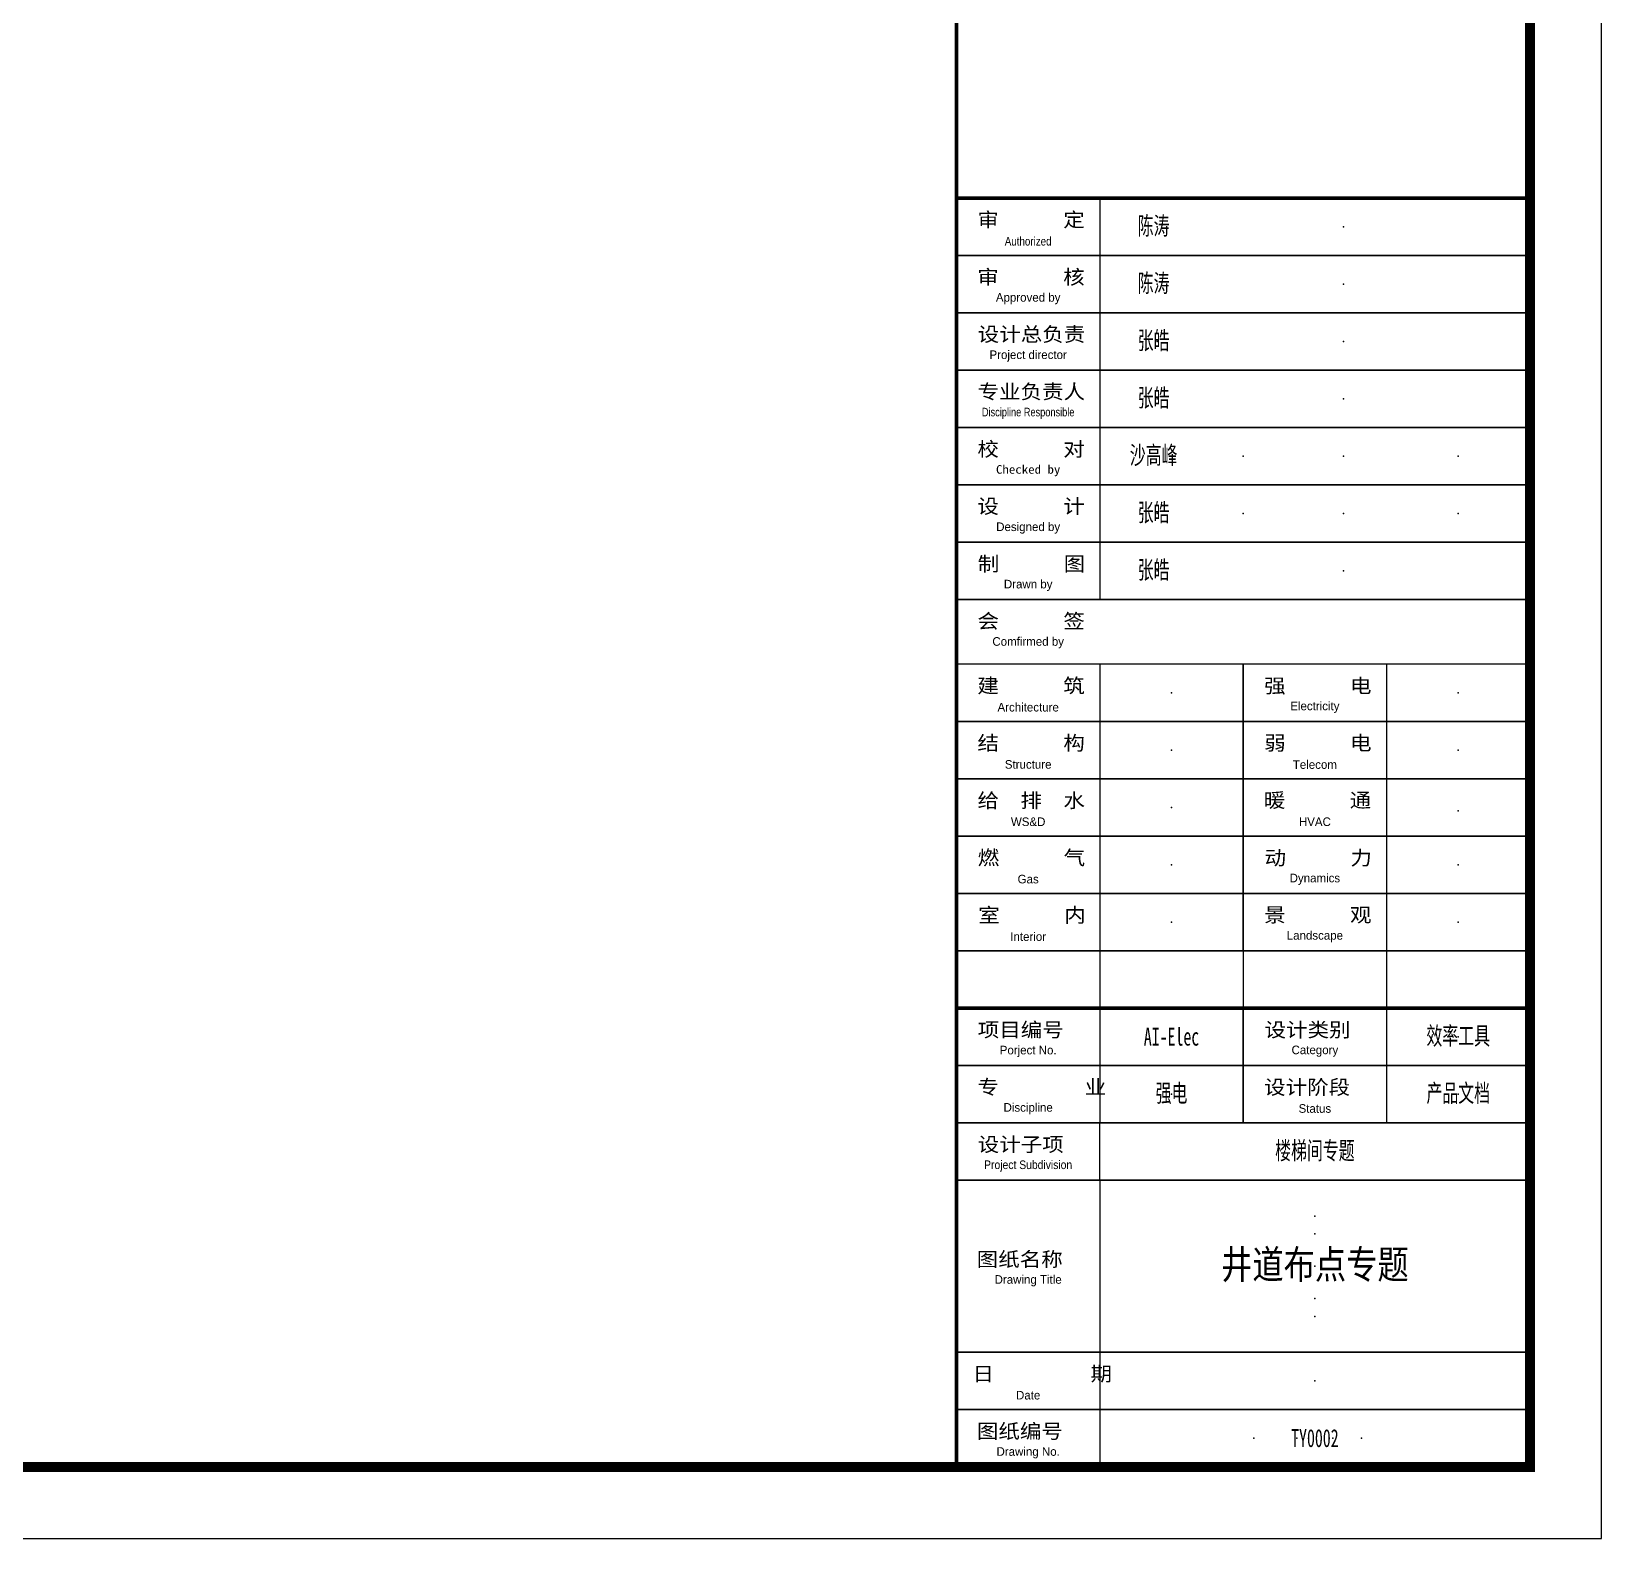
# Model space of a CAD drawing. Header units: millimetres. Extents: x -714894 to -19295, y 3400 to 234118.
# Drawn here: x -222653 to -200747, y 82898 to 103923 of the extents above; entities that cross this region are included whole.
import ezdxf
from ezdxf.enums import TextEntityAlignment as Align

# ---------------------------------------------------------------- set-up
doc = ezdxf.new("R2010")
doc.units = ezdxf.units.MM
doc.header["$LTSCALE"] = 500
doc.layers.add('C-SHET-SHET', color=144, linetype='Continuous')
doc.styles.add('STYLEP4', font='GOTHIC.TTF')
doc.styles.add('TH-STYLE1', font='Stfangso_0.ttf', dxfattribs={"width": 0.65})
doc.styles.add('TH-STYLE2', font='', dxfattribs={"width": 0.8})
doc.styles.add('TuKuang', font='Stfangso_0.ttf', dxfattribs={"width": 1.1})
doc.styles.get('TH-STYLE2').set_extended_font_data('STXihei')

# ---------------------------------------------------------------- blocks, each defined once
blk = doc.blocks.new('SH_THAPE_A0L')
for p, q in [((1119, 187), (1119, 179)), ((1119, 179), (1119, 171)), ((1119, 171), (1119, 163)), ((1119, 163), (1119, 155)), ((1119, 155), (1119, 147)), ((1119, 147), (1119, 139)), ((1119, 139), (1119, 131)), ((1119, 122), (1119, 114)), ((1159, 122), (1159, 114)), ((1119, 114), (1119, 106)), ((1159, 114), (1159, 106)), ((1119, 106), (1119, 98)), ((1159, 106), (1159, 98)), ((1119, 98), (1119, 90)), ((1159, 98), (1159, 90)), ((1119, 90), (1119, 74)), ((1159, 90), (1159, 82)), ((1139, 82), (1139, 74)), ((1159, 82), (1159, 74)), ((1119, 74), (1119, 66)), ((1159, 74), (1159, 66)), ((1119, 66), (1119, 58)), ((1159, 66), (1159, 58)), ((1119, 50), (1119, 58)), ((1119, 50), (1119, 26)), ((1119, 26), (1119, 18)), ((1119, 18), (1119, 10))]:
    blk.add_line(p, q)
for points in [[(0, 0), (1189, 0), (1189, 841), (0, 841)], [(1099, 187), (1099, 179), (1179, 179), (1179, 187)], [(1179, 131), (1099, 131), (1099, 187), (1179, 187)], [(1099, 179), (1099, 171), (1179, 171), (1179, 179)], [(1099, 171), (1099, 163), (1179, 163), (1179, 171)], [(1099, 163), (1099, 155), (1179, 155), (1179, 163)], [(1099, 155), (1099, 147), (1179, 147), (1179, 155)], [(1099, 147), (1099, 139), (1179, 139), (1179, 147)], [(1099, 139), (1099, 131), (1179, 131), (1179, 139)], [(1179, 82), (1099, 82), (1099, 131), (1179, 131)], [(1099, 122), (1099, 114), (1139, 114), (1139, 122)], [(1139, 122), (1139, 114), (1179, 114), (1179, 122)], [(1099, 114), (1099, 106), (1139, 106), (1139, 114)], [(1139, 114), (1139, 106), (1179, 106), (1179, 114)], [(1099, 106), (1099, 98), (1139, 98), (1139, 106)], [(1139, 106), (1139, 98), (1179, 98), (1179, 106)], [(1099, 98), (1099, 90), (1139, 90), (1139, 98)], [(1139, 98), (1139, 90), (1179, 90), (1179, 98)], [(1099, 90), (1099, 82), (1139, 82), (1139, 90)], [(1139, 90), (1139, 82), (1179, 82), (1179, 90)], [(1099, 74), (1099, 66), (1139, 66), (1139, 74)], [(1139, 74), (1139, 66), (1179, 66), (1179, 74)], [(1099, 66), (1099, 58), (1139, 58), (1139, 66)], [(1139, 66), (1139, 58), (1179, 58), (1179, 66)], [(1099, 58), (1099, 50), (1179, 50), (1179, 58)], [(1099, 50), (1099, 26), (1179, 26), (1179, 50)], [(1099, 26), (1099, 18), (1179, 18), (1179, 26)], [(1099, 18), (1099, 10), (1179, 10), (1179, 18)]]:
    blk.add_lwpolyline(points, close=True)
for points, const_width in [([(25, 831), (25, 10), (1179, 10), (1179, 831)], 1.4), ([(1179, 10), (1099, 10), (1099, 74), (1179, 74)], 0.5)]:
    blk.add_lwpolyline(points, close=True, dxfattribs=dict(const_width=const_width))
at = {"const_width": 0.5}
for points in [[(1099, 831), (1099, 10)], [(1099, 187), (1179, 187)]]:
    blk.add_lwpolyline(points, dxfattribs=at)
for p in [(1127, 183), (1153, 183), (1127, 175), (1153, 175), (1127, 167), (1153, 167), (1127, 159), (1153, 159), (1127, 151), (1139, 151), (1153, 151), (1169, 151), (1127, 143), (1139, 143), (1153, 143), (1169, 143), (1127, 135), (1153, 135), (1129, 118), (1169, 118), (1129, 110), (1169, 110), (1129, 102), (1169, 101.5), (1129, 94), (1169, 94), (1129, 86), (1169, 86), (1129, 70), (1169, 70), (1129, 62), (1169, 62), (1149, 54), (1149, 45), (1149, 42.5), (1149, 38), (1149, 33.5), (1149, 31), (1149, 22), (1140.5, 14), (1140.5, 14), (1146.5, 14), (1151.5, 14), (1155.5, 14)]:
    blk.add_point(p)
at = {"style": 'TuKuang', "width": 1.1}
for s, p in [('审      定', (1101.92, 182.98)), ('审      核', (1101.91, 174.98)), ('设计总负责', (1101.96, 167)), ('专业负责人', (1101.94, 159)), ('校      对', (1101.92, 150.98)), ('设      计', (1101.91, 143.01)), ('制      图', (1101.98, 134.98)), ('会      签', (1101.93, 127)), ('建      筑', (1101.91, 117.98)), ('强      电', (1141.92, 117.97)), ('结      构', (1101.93, 109.98)), ('弱      电', (1141.93, 109.98)), ('给  排  水', (1101.93, 101.97)), ('暖      通', (1141.87, 102)), ('燃      气', (1101.96, 93.99)), ('动      力', (1141.98, 93.97)), ('室      内', (1102.04, 85.98)), ('景      观', (1141.92, 86.01)), ('项目编号', (1101.96, 69.98)), ('设计类别', (1141.98, 69.98)), ('专        业', (1101.91, 61.99)), ('设计阶段', (1141.92, 61.97)), ('设计子项', (1101.96, 53.99)), ('图纸名称', (1101.82, 37.97)), ('日         期', (1101.22, 21.99)), ('图纸编号', (1101.84, 13.98))]:
    blk.add_text(s, height=2, dxfattribs=at).set_placement(p)
for s, style, width, p in [('Authorized', 'STYLEP4', 0.85, (1109, 181)), ('Discipline Responsible', 'STYLEP4', 0.8, (1109, 157)), ('Checked by', 'TuKuang', 1.1, (1109, 149)), ('Project Subdivision', 'STYLEP4', 0.9, (1109, 52))]:
    blk.add_text(s, height=1.2, dxfattribs=dict(style=style, width=width)).set_placement(p, align=Align.MIDDLE)
at = {"style": 'STYLEP4'}
for s, p in [('Approved by', (1109, 173)), ('Project director', (1109, 165)), ('Designed by', (1109, 141)), ('Drawn by', (1109, 133)), ('Comfirmed by', (1109, 125)), ('Architecture', (1109, 116)), ('Electricity', (1149, 116)), ('Structure', (1109, 108)), ('Telecom', (1149, 108)), ('WS&D', (1109, 100)), ('HVAC', (1149, 100)), ('Gas', (1109, 92)), ('Dynamics', (1149, 92)), ('Interior', (1109, 84)), ('Landscape', (1149, 84)), ('Porject No.', (1109, 68)), ('Category', (1149, 68)), ('Discipline', (1109, 60)), ('Status', (1149, 60)), ('Drawing Title', (1109, 36)), ('Date', (1109, 20)), ('Drawing No.', (1109, 12))]:
    blk.add_text(s, height=1.2, dxfattribs=at).set_placement(p, align=Align.MIDDLE)

msp = doc.modelspace()

# ---------------------------------------------------------------- block references
at = {"layer": 'C-SHET-SHET', "xscale": 100, "yscale": 100, "zscale": 100}
msp.add_blockref('SH_THAPE_A0L', (-319647.48, 82897.79), dxfattribs=at)

# ---------------------------------------------------------------- texts
at = {"layer": 'C-SHET-SHET', "attachment_point": 5}
for s, insert, char_height, style in [('陈涛', (-206997.48, 101197.79), 250, 'TH-STYLE1'), ('陈涛', (-206997.48, 100397.79), 250, 'TH-STYLE1'), ('张皓', (-206997.48, 99597.79), 250, 'TH-STYLE1'), ('张皓', (-206997.48, 98797.79), 250, 'TH-STYLE1'), ('沙高峰', (-206997.48, 97997.79), 250, 'TH-STYLE1'), ('张皓', (-206997.48, 97197.79), 250, 'TH-STYLE1'), ('张皓', (-206997.48, 96397.79), 250, 'TH-STYLE1'), ('AI-Elec', (-206747.48, 89897.79), 250, 'TH-STYLE1'), ('效率工具', (-202747.48, 89897.79), 250, 'TH-STYLE1'), ('强电', (-206747.48, 89097.79), 250, 'TH-STYLE1'), ('产品文档', (-202747.48, 89097.79), 250, 'TH-STYLE1'), ('楼梯间专题', (-204747.48, 88297.79), 250, 'TH-STYLE1'), ('井道布点专题', (-204747.48, 86697.79), 400, 'TH-STYLE2'), ('TY0002', (-204747.48, 84297.79), 250, 'TH-STYLE1')]:
    msp.add_mtext(s, dxfattribs=dict(at, insert=insert, char_height=char_height, style=style))

doc.saveas('drawing.dxf')
